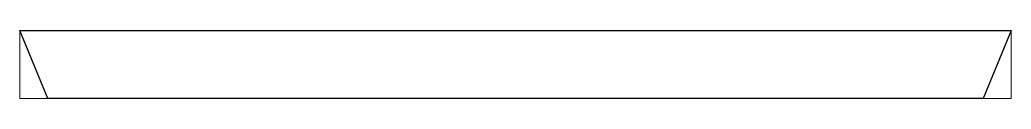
# Paper-space layout 'Layout1' of a CAD drawing. Header units: millimetres. Extents: x 0 to 257, y 89 to 106.
# The model-space entities are those that its viewports show. They can reach past a viewport. Long polylines and large blocks are cut down to what shows.
import ezdxf

# ---------------------------------------------------------------- set-up
doc = ezdxf.new("R2010")
doc.units = ezdxf.units.MM
doc.header["$LTSCALE"] = 10
doc.layers.add('MEMBERS', color=5, linetype='Continuous')

msp = doc.modelspace()

# ---------------------------------------------------------------- linework, layer by layer
at = {"layer": 'MEMBERS', "color": 3, "linetype": 'Continuous'}
for p, q in [((0, 10), (292.99, 10)), ((8.28, -10), (0, 10)), ((292.99, 10), (284.71, -10)), ((284.71, -10), (8.28, -10))]:
    msp.add_line(p, q, dxfattribs=at)

psp = doc.layouts.get("Layout1")

# ---------------------------------------------------------------- viewports
at = {"layer": '0'}
psp.add_viewport(center=(128.5, 97.5), size=(257, 17.54308), view_center_point=(146.5, 0), view_height=20, dxfattribs=at)

doc.saveas('drawing.dxf')
